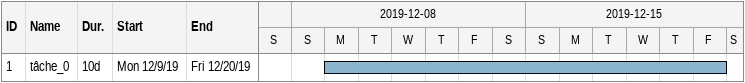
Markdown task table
| ID | Task | Duration | Start | Finish |
|---|---|---|---|---|
| 1 | tâche_0 | 10d | 2019-12-09 | 2019-12-20 |
